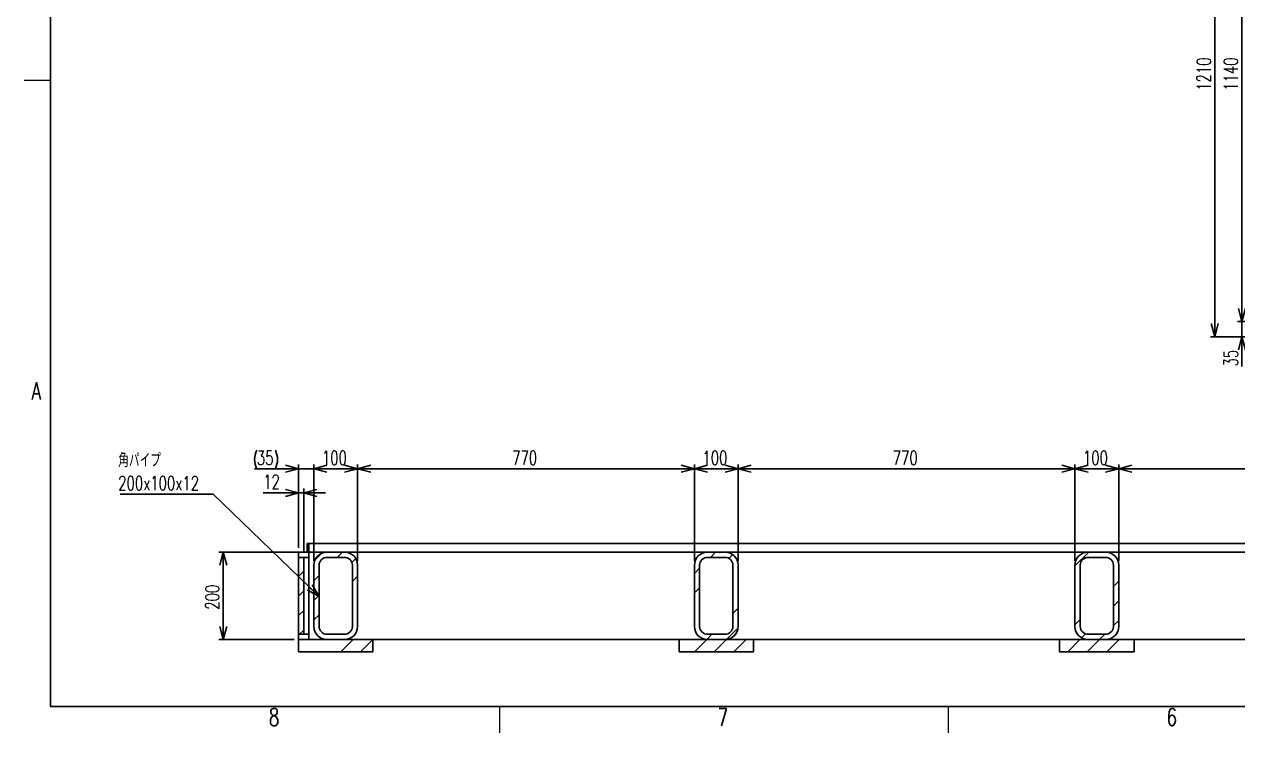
# Model space of a CAD drawing. Header units: millimetres. Extents: x 30 to 8380, y 30 to 5898.
# Drawn here: x 40 to 2814, y 40 to 1661 of the extents above; entities that cross this region are included whole.
import ezdxf

# ---------------------------------------------------------------- set-up
doc = ezdxf.new("R2010")
doc.units = ezdxf.units.MM
doc.header["$LTSCALE"] = 10
doc.layers.add('FORMAT', color=7, linetype='Continuous')
doc.styles.add('SLDTEXTSTYLE0', font='TXT', dxfattribs={"width": 0.7, "bigfont": 'bigfont'})
doc.styles.get("Standard").update_dxf_attribs({"font": 'txt', "bigfont": 'bigfont'})
doc.dimstyles.new('SLDDIMSTYLE1', dxfattribs={"dimtxt": 36.380208, "dimasz": 30, "dimexe": 0, "dimexo": 0.0625, "dimgap": 9.095052, "dimtad": 3, "dimrnd": 1e-09, "dimzin": 12, "dimdsep": 46, "dimtxsty": 'SLDTEXTSTYLE0', "dimblk1": 'OPEN30', "dimblk2": 'OPEN30', "dimsah": 1, "dimcen": 0.09, "dimadec": 0, "dimazin": 3, "dimtfac": 1, "dimtdec": 3, "dimtofl": 0, "dimtmove": 0, "dimatfit": 3, "dimldrblk": 'OPEN30', "dimfxl": 1, "dimfrac": 2, "dimtolj": 1, "dimtzin": 12, "dimarcsym": 0})
doc.dimstyles.new('SLDDIMSTYLE2', dxfattribs={"dimtxt": 36.380208, "dimasz": 30, "dimexe": 0, "dimexo": 0.0625, "dimgap": 9.095052, "dimtad": 3, "dimrnd": 1e-09, "dimzin": 12, "dimdsep": 46, "dimtxsty": 'SLDTEXTSTYLE0', "dimblk1": 'OPEN30', "dimblk2": 'OPEN30', "dimsah": 1, "dimcen": 0.09, "dimadec": 0, "dimazin": 3, "dimtfac": 1, "dimtdec": 3, "dimtmove": 0, "dimatfit": 0, "dimldrblk": 'OPEN30', "dimfxl": 1, "dimfrac": 2, "dimtolj": 1, "dimtzin": 12, "dimarcsym": 0})
doc.dimstyles.new('SLDDIMSTYLE9', dxfattribs={"dimtxt": 0.18, "dimasz": 30, "dimexe": 0, "dimexo": 0.0625, "dimgap": 0, "dimtad": 0, "dimtih": 1, "dimtoh": 1, "dimdec": 0, "dimrnd": 1e-09, "dimzin": 0, "dimdsep": 46, "dimtxsty": 'Standard', "dimblk1": 'OPEN30', "dimblk2": 'OPEN30', "dimsah": 1, "dimcen": 0.09, "dimadec": 0, "dimazin": 0, "dimtfac": 30, "dimtdec": 0, "dimtofl": 0, "dimtmove": 0, "dimatfit": 3, "dimldrblk": 'OPEN30', "dimfxl": 1, "dimfrac": 2, "dimtolj": 1, "dimtzin": 0, "dimarcsym": 0})

# ---------------------------------------------------------------- blocks, each defined once
blk = doc.blocks.new('_Open30')
at = {"color": 0, "linetype": 'ByBlock', "lineweight": -2}
for p, q in [((-1, 0.267949), (0, 0)), ((0, 0), (-1, -0.267949)), ((0, 0), (-1, 0))]:
    blk.add_line(p, q, dxfattribs=at)
blk = doc.blocks.new('_D_100')
at = {"layer": 'FORMAT', "transparency": 16777216}
for p, q in [((2823.6, 980.7), (2823.6, 1030.7)), ((3037.3, 980.7), (2813.6, 980.7)), ((2823.6, 945.7), (2823.6, 980.7)), ((2923.6, 945.7), (2813.6, 945.7)), ((2823.6, 945.7), (2823.6, 877.8))]:
    blk.add_line(p, q, dxfattribs=at)
at = {"layer": 'FORMAT', "transparency": 16777216, "xscale": 30, "yscale": 30}
for p, rotation in [((2823.6, 980.7, -104), 270), ((2823.6, 945.7, -104), 90)]:
    blk.add_blockref('_Open30', p, dxfattribs=dict(at, rotation=rotation))
at = {"layer": 'FORMAT', "transparency": 16777216, "insert": (2782.6, 877.8), "char_height": 31.75, "attachment_point": 1, "rotation": 90, "style": 'SLDTEXTSTYLE0'}
blk.add_mtext('35', dxfattribs=at)
blk = doc.blocks.new('_D_101')
at = {"layer": 'FORMAT', "transparency": 16777216}
for p, q in [((3053.6, 2120.7), (2813.6, 2120.7)), ((2823.6, 2120.7), (2823.6, 980.7)), ((3053.6, 980.7), (2813.6, 980.7))]:
    blk.add_line(p, q, dxfattribs=at)
at = {"layer": 'FORMAT', "transparency": 16777216, "xscale": 30, "yscale": 30}
for p, rotation in [((2823.6, 2120.7, -104), 90), ((2823.6, 980.7, -104), 270)]:
    blk.add_blockref('_Open30', p, dxfattribs=dict(at, rotation=rotation))
at = {"layer": 'FORMAT', "transparency": 16777216, "insert": (2782.6, 1508.4), "char_height": 31.75, "attachment_point": 1, "rotation": 90, "style": 'SLDTEXTSTYLE0'}
blk.add_mtext('1140', dxfattribs=at)
blk = doc.blocks.new('_D_103')
at = {"layer": 'FORMAT', "transparency": 16777216}
for p, q in [((2923.6, 2155.7), (2751.6, 2155.7)), ((2761.6, 2155.7), (2761.6, 945.7)), ((2923.6, 945.7), (2751.6, 945.7))]:
    blk.add_line(p, q, dxfattribs=at)
at = {"layer": 'FORMAT', "transparency": 16777216, "xscale": 30, "yscale": 30}
for p, rotation in [((2761.6, 2155.7, -104), 90), ((2761.6, 945.7, -104), 270)]:
    blk.add_blockref('_Open30', p, dxfattribs=dict(at, rotation=rotation))
at = {"layer": 'FORMAT', "transparency": 16777216, "insert": (2720.6, 1508.4), "char_height": 31.75, "attachment_point": 1, "rotation": 90, "style": 'SLDTEXTSTYLE0'}
blk.add_mtext('1210', dxfattribs=at)
blk = doc.blocks.new('_D_160')
at = {"layer": 'FORMAT', "transparency": 16777216}
for p, q in [((667, 588.7), (586.2, 588.7)), ((667, 463.2), (667, 598.7)), ((667, 588.7), (679, 588.7)), ((679, 451.2), (679, 598.7)), ((679, 588.7), (729, 588.7))]:
    blk.add_line(p, q, dxfattribs=at)
at = {"layer": 'FORMAT', "transparency": 16777216, "xscale": 30, "yscale": 30}
blk.add_blockref('_Open30', (667, 588.7, 111), dxfattribs=at)
at = {"layer": 'FORMAT', "transparency": 16777216, "xscale": 30, "yscale": 30, "rotation": 180}
blk.add_blockref('_Open30', (679, 588.7, 111), dxfattribs=at)
at = {"layer": 'FORMAT', "transparency": 16777216, "insert": (586.2, 629.6), "char_height": 31.75, "attachment_point": 1, "style": 'SLDTEXTSTYLE0'}
blk.add_mtext('12', dxfattribs=at)
blk = doc.blocks.new('_D_166')
at = {"layer": 'FORMAT', "transparency": 16777216}
for p, q in [((2542, 433.2), (2542, 653.8)), ((3312, 643.8), (2542, 643.8)), ((3312, 433.2), (3312, 653.8))]:
    blk.add_line(p, q, dxfattribs=at)
at = {"layer": 'FORMAT', "transparency": 16777216, "xscale": 30, "yscale": 30, "rotation": 180}
blk.add_blockref('_Open30', (2542, 643.8, 111), dxfattribs=at)
at = {"layer": 'FORMAT', "transparency": 16777216, "xscale": 30, "yscale": 30}
blk.add_blockref('_Open30', (3312, 643.8, 111), dxfattribs=at)
at = {"layer": 'FORMAT', "transparency": 16777216, "insert": (2895.3, 684.8), "char_height": 31.75, "attachment_point": 1, "style": 'SLDTEXTSTYLE0'}
blk.add_mtext('770', dxfattribs=at)
blk = doc.blocks.new('_D_167')
at = {"layer": 'FORMAT', "transparency": 16777216}
for p, q in [((2442, 433.2), (2442, 653.8)), ((2442, 643.8), (2542, 643.8)), ((2542, 433.2), (2542, 653.8))]:
    blk.add_line(p, q, dxfattribs=at)
at = {"layer": 'FORMAT', "transparency": 16777216, "xscale": 30, "yscale": 30, "rotation": 180}
blk.add_blockref('_Open30', (2442, 643.8, 111), dxfattribs=at)
at = {"layer": 'FORMAT', "transparency": 16777216, "xscale": 30, "yscale": 30}
blk.add_blockref('_Open30', (2542, 643.8, 111), dxfattribs=at)
at = {"layer": 'FORMAT', "transparency": 16777216, "insert": (2460.3, 684.8), "char_height": 31.75, "attachment_point": 1, "style": 'SLDTEXTSTYLE0'}
blk.add_mtext('100', dxfattribs=at)
blk = doc.blocks.new('_D_168')
at = {"layer": 'FORMAT', "transparency": 16777216}
for p, q in [((1672, 433.2), (1672, 653.8)), ((1672, 643.8), (2442, 643.8)), ((2442, 433.2), (2442, 653.8))]:
    blk.add_line(p, q, dxfattribs=at)
at = {"layer": 'FORMAT', "transparency": 16777216, "xscale": 30, "yscale": 30, "rotation": 180}
blk.add_blockref('_Open30', (1672, 643.8, 111), dxfattribs=at)
at = {"layer": 'FORMAT', "transparency": 16777216, "xscale": 30, "yscale": 30}
blk.add_blockref('_Open30', (2442, 643.8, 111), dxfattribs=at)
at = {"layer": 'FORMAT', "transparency": 16777216, "insert": (2025.3, 684.8), "char_height": 31.75, "attachment_point": 1, "style": 'SLDTEXTSTYLE0'}
blk.add_mtext('770', dxfattribs=at)
blk = doc.blocks.new('_D_169')
at = {"layer": 'FORMAT', "transparency": 16777216}
for p, q in [((1572, 433.2), (1572, 653.8)), ((1572, 643.8), (1672, 643.8)), ((1672, 433.2), (1672, 653.8))]:
    blk.add_line(p, q, dxfattribs=at)
at = {"layer": 'FORMAT', "transparency": 16777216, "xscale": 30, "yscale": 30, "rotation": 180}
blk.add_blockref('_Open30', (1572, 643.8, 111), dxfattribs=at)
at = {"layer": 'FORMAT', "transparency": 16777216, "xscale": 30, "yscale": 30}
blk.add_blockref('_Open30', (1672, 643.8, 111), dxfattribs=at)
at = {"layer": 'FORMAT', "transparency": 16777216, "insert": (1590.3, 684.8), "char_height": 31.75, "attachment_point": 1, "style": 'SLDTEXTSTYLE0'}
blk.add_mtext('100', dxfattribs=at)
blk = doc.blocks.new('_D_170')
at = {"layer": 'FORMAT', "transparency": 16777216}
for p, q in [((802, 433.2), (802, 653.8)), ((802, 643.8), (1572, 643.8)), ((1572, 433.2), (1572, 653.8))]:
    blk.add_line(p, q, dxfattribs=at)
at = {"layer": 'FORMAT', "transparency": 16777216, "xscale": 30, "yscale": 30, "rotation": 180}
blk.add_blockref('_Open30', (802, 643.8, 111), dxfattribs=at)
at = {"layer": 'FORMAT', "transparency": 16777216, "xscale": 30, "yscale": 30}
blk.add_blockref('_Open30', (1572, 643.8, 111), dxfattribs=at)
at = {"layer": 'FORMAT', "transparency": 16777216, "insert": (1155.3, 684.8), "char_height": 31.75, "attachment_point": 1, "style": 'SLDTEXTSTYLE0'}
blk.add_mtext('770', dxfattribs=at)
blk = doc.blocks.new('_D_171')
at = {"layer": 'FORMAT', "transparency": 16777216}
for p, q in [((702, 433.2), (702, 653.8)), ((702, 643.8), (802, 643.8)), ((802, 433.2), (802, 653.8))]:
    blk.add_line(p, q, dxfattribs=at)
at = {"layer": 'FORMAT', "transparency": 16777216, "xscale": 30, "yscale": 30, "rotation": 180}
blk.add_blockref('_Open30', (702, 643.8, 111), dxfattribs=at)
at = {"layer": 'FORMAT', "transparency": 16777216, "xscale": 30, "yscale": 30}
blk.add_blockref('_Open30', (802, 643.8, 111), dxfattribs=at)
at = {"layer": 'FORMAT', "transparency": 16777216, "insert": (720.3, 684.8), "char_height": 31.75, "attachment_point": 1, "style": 'SLDTEXTSTYLE0'}
blk.add_mtext('100', dxfattribs=at)
blk = doc.blocks.new('_D_172')
at = {"layer": 'FORMAT', "transparency": 16777216}
for p, q in [((667, 643.8), (566.7, 643.8)), ((667, 463.2), (667, 653.8)), ((702, 643.8), (667, 643.8)), ((702, 433.2), (702, 653.8)), ((702, 643.8), (752, 643.8))]:
    blk.add_line(p, q, dxfattribs=at)
for centre, start, end in [((614, 665), 153.4349, 206.5651), ((571.7, 665), 333.4349, 26.5651)]:
    blk.add_arc(centre, 47.3, start, end, dxfattribs=at)
at = {"layer": 'FORMAT', "transparency": 16777216, "xscale": 30, "yscale": 30}
blk.add_blockref('_Open30', (667, 643.8, 111), dxfattribs=at)
at = {"layer": 'FORMAT', "transparency": 16777216, "xscale": 30, "yscale": 30, "rotation": 180}
blk.add_blockref('_Open30', (702, 643.8, 111), dxfattribs=at)
at = {"layer": 'FORMAT', "transparency": 16777216, "insert": (571.7, 684.8), "char_height": 31.75, "attachment_point": 1, "style": 'SLDTEXTSTYLE0'}
blk.add_mtext('35', dxfattribs=at)
blk = doc.blocks.new('_D_173')
at = {"layer": 'FORMAT', "transparency": 16777216}
for p, q in [((677, 453.2), (484.9, 453.2)), ((494.9, 453.2), (494.9, 253.2)), ((657, 253.2), (484.9, 253.2))]:
    blk.add_line(p, q, dxfattribs=at)
at = {"layer": 'FORMAT', "transparency": 16777216, "xscale": 30, "yscale": 30}
for p, rotation in [((494.9, 453.2, 111), 90), ((494.9, 253.2, 111), 270)]:
    blk.add_blockref('_Open30', p, dxfattribs=dict(at, rotation=rotation))
at = {"layer": 'FORMAT', "transparency": 16777216, "insert": (454, 321.4), "char_height": 31.75, "attachment_point": 1, "rotation": 90, "style": 'SLDTEXTSTYLE0'}
blk.add_mtext('200', dxfattribs=at)
blk = doc.blocks.new('SW_NOTE_0_1')
at = {"layer": 'FORMAT', "color": 0}
blk.add_line((-212.5, 0), (0, 0), dxfattribs=at)
at = {"layer": 'FORMAT', "color": 0, "char_height": 31.75, "attachment_point": 1, "style": 'SLDTEXTSTYLE0'}
for s, insert in [('角パイプ', (-216.8, 93.2)), ('200x100x12', (-216.8, 40.9))]:
    blk.add_mtext(s, dxfattribs=dict(at, insert=insert))

msp = doc.modelspace()

# ---------------------------------------------------------------- hatches: boundary and pattern name
at = {"layer": 'FORMAT', "linetype": 'Continuous', "lineweight": 18}
h = msp.add_hatch(dxfattribs=at)
h.set_pattern_fill('ANSI34', color=256, scale=10, style=0)
h.paths.add_polyline_path([(690.2265111, 453.1801004), (667.0124497, 453.1801004), (667.0124497, 441.1801004), (690.2265111, 441.1801004)], flags=0)
h = msp.add_hatch(dxfattribs=at)
h.set_pattern_fill('ANSI34', color=256, scale=10, style=0)
edge = h.paths.add_edge_path(flags=0)
edge.add_arc((772.0124497, 423.1801004), 30, 0, 90)
edge.add_line((772.0124497, 453.1801004), (732.0124497, 453.1801004))
edge.add_arc((732.0124497, 423.1801004), 30, 90, 180)
edge.add_line((702.0124497, 423.1801004), (702.0124497, 283.1801004))
edge.add_arc((732.0124497, 283.1801004), 30, 180, 270)
edge.add_line((732.0124497, 253.1801004), (772.0124497, 253.1801004))
edge.add_arc((772.0124497, 283.1801004), 30, 270, 360)
edge.add_line((802.0124497, 283.1801004), (802.0124497, 423.1801004))
edge = h.paths.add_edge_path(flags=0)
edge.add_line((714.0124497, 283.1801004), (714.0124497, 423.1801004))
edge.add_arc((732.0124497, 423.1801004), 18, 90, 180, ccw=False)
edge.add_line((732.0124497, 441.1801004), (772.0124497, 441.1801004))
edge.add_arc((772.0124497, 423.1801004), 18, 0, 90, ccw=False)
edge.add_line((790.0124497, 423.1801004), (790.0124497, 283.1801004))
edge.add_arc((772.0124497, 283.1801004), 18, 270, 360, ccw=False)
edge.add_line((772.0124497, 265.1801004), (732.0124497, 265.1801004))
edge.add_arc((732.0124497, 283.1801004), 18, 180, 270, ccw=False)
h = msp.add_hatch(dxfattribs=at)
h.set_pattern_fill('ANSI34', color=256, scale=10, style=0)
edge = h.paths.add_edge_path(flags=0)
edge.add_arc((1642.0124497, 423.1801004), 30, 0, 90)
edge.add_line((1642.0124497, 453.1801004), (1602.0124497, 453.1801004))
edge.add_arc((1602.0124497, 423.1801004), 30, 90, 180)
edge.add_line((1572.0124497, 423.1801004), (1572.0124497, 283.1801004))
edge.add_arc((1602.0124497, 283.1801004), 30, 180, 270)
edge.add_line((1602.0124497, 253.1801004), (1642.0124497, 253.1801004))
edge.add_arc((1642.0124497, 283.1801004), 30, 270, 360)
edge.add_line((1672.0124497, 283.1801004), (1672.0124497, 423.1801004))
edge = h.paths.add_edge_path(flags=0)
edge.add_line((1584.0124497, 283.1801004), (1584.0124497, 423.1801004))
edge.add_arc((1602.0124497, 423.1801004), 18, 90, 180, ccw=False)
edge.add_line((1602.0124497, 441.1801004), (1642.0124497, 441.1801004))
edge.add_arc((1642.0124497, 423.1801004), 18, 0, 90, ccw=False)
edge.add_line((1660.0124497, 423.1801004), (1660.0124497, 283.1801004))
edge.add_arc((1642.0124497, 283.1801004), 18, 270, 360, ccw=False)
edge.add_line((1642.0124497, 265.1801004), (1602.0124497, 265.1801004))
edge.add_arc((1602.0124497, 283.1801004), 18, 180, 270, ccw=False)
h = msp.add_hatch(dxfattribs=at)
h.set_pattern_fill('ANSI34', color=256, scale=10, style=0)
edge = h.paths.add_edge_path(flags=0)
edge.add_arc((2512.0124497, 423.1801004), 30, 0, 90)
edge.add_line((2512.0124497, 453.1801004), (2472.0124497, 453.1801004))
edge.add_arc((2472.0124497, 423.1801004), 30, 90, 180)
edge.add_line((2442.0124497, 423.1801004), (2442.0124497, 283.1801004))
edge.add_arc((2472.0124497, 283.1801004), 30, 180, 270)
edge.add_line((2472.0124497, 253.1801004), (2512.0124497, 253.1801004))
edge.add_arc((2512.0124497, 283.1801004), 30, 270, 360)
edge.add_line((2542.0124497, 283.1801004), (2542.0124497, 423.1801004))
edge = h.paths.add_edge_path(flags=0)
edge.add_line((2454.0124497, 283.1801004), (2454.0124497, 423.1801004))
edge.add_arc((2472.0124497, 423.1801004), 18, 90, 180, ccw=False)
edge.add_line((2472.0124497, 441.1801004), (2512.0124497, 441.1801004))
edge.add_arc((2512.0124497, 423.1801004), 18, 0, 90, ccw=False)
edge.add_line((2530.0124497, 423.1801004), (2530.0124497, 283.1801004))
edge.add_arc((2512.0124497, 283.1801004), 18, 270, 360, ccw=False)
edge.add_line((2512.0124497, 265.1801004), (2472.0124497, 265.1801004))
edge.add_arc((2472.0124497, 283.1801004), 18, 180, 270, ccw=False)
h = msp.add_hatch(dxfattribs=at)
h.set_pattern_fill('ANSI34', color=256, scale=10, style=0)
h.paths.add_polyline_path([(679.0124497, 265.1801004), (679.0124497, 441.1801004), (667.0124497, 441.1801004), (667.0124497, 265.1801004)], flags=0)
h = msp.add_hatch(dxfattribs=at)
h.set_pattern_fill('ANSI34', color=256, scale=10, style=0)
h.paths.add_polyline_path([(667.0124497, 253.1801004), (690.2265111, 253.1801004), (690.2265111, 265.1801004), (667.0124497, 265.1801004)], flags=0)
h = msp.add_hatch(dxfattribs=at)
h.set_pattern_fill('ANSI34', color=256, scale=10, style=0)
h.paths.add_polyline_path([(837.0124497, 253.1801004), (667.0124497, 253.1801004), (667.0124497, 225.1801004), (837.0124497, 225.1801004)], flags=0)
h = msp.add_hatch(dxfattribs=at)
h.set_pattern_fill('ANSI34', color=256, scale=10, style=0)
h.paths.add_polyline_path([(1707.0124497, 253.1801004), (1537.0124497, 253.1801004), (1537.0124497, 225.1801004), (1707.0124497, 225.1801004)], flags=0)
h = msp.add_hatch(dxfattribs=at)
h.set_pattern_fill('ANSI34', color=256, scale=10, style=0)
h.paths.add_polyline_path([(2577.0124497, 253.1801004), (2407.0124497, 253.1801004), (2407.0124497, 225.1801004), (2577.0124497, 225.1801004)], flags=0)

# ---------------------------------------------------------------- linework, layer by layer
at = {"color": 7, "linetype": 'Continuous', "lineweight": 25}
for p, q in [((687.0124497, 473.1801004), (687.0124497, 453.1801004)), ((687.0124497, 473.1801004), (690.2265111, 473.1801004)), ((690.2265111, 453.1801004), (690.2265111, 473.1801004)), ((690.2265111, 473.1801004), (5213.0307615, 473.1801004)), ((667.0124497, 453.1801004), (690.2265111, 453.1801004)), ((667.0124497, 453.1801004), (667.0124497, 441.1801004)), ((690.2265111, 453.1801004), (690.2265111, 441.1801004)), ((690.2265111, 453.1801004), (732.0124497, 453.1801004)), ((732.0124497, 453.1801004), (772.0124497, 453.1801004)), ((772.0124497, 453.1801004), (1602.0124497, 453.1801004)), ((1602.0124497, 453.1801004), (1642.0124497, 453.1801004)), ((1642.0124497, 453.1801004), (2472.0124497, 453.1801004)), ((2472.0124497, 453.1801004), (2512.0124497, 453.1801004)), ((2512.0124497, 453.1801004), (3342.0124497, 453.1801004)), ((667.0124497, 441.1801004), (690.2265111, 441.1801004)), ((667.0124497, 441.1801004), (679.0124497, 441.1801004)), ((667.0124497, 441.1801004), (667.0124497, 265.1801004)), ((679.0124497, 441.1801004), (679.0124497, 265.1801004)), ((690.2265111, 441.1801004), (690.2265111, 423.1801004)), ((690.2265111, 423.1801004), (690.2265111, 283.1801004)), ((702.0124497, 283.1801004), (702.0124497, 423.1801004)), ((714.0124497, 283.1801004), (714.0124497, 423.1801004)), ((732.0124497, 441.1801004), (772.0124497, 441.1801004)), ((790.0124497, 423.1801004), (790.0124497, 283.1801004)), ((802.0124497, 423.1801004), (802.0124497, 283.1801004)), ((1572.0124497, 283.1801004), (1572.0124497, 423.1801004)), ((1584.0124497, 283.1801004), (1584.0124497, 423.1801004)), ((1602.0124497, 441.1801004), (1642.0124497, 441.1801004)), ((1660.0124497, 423.1801004), (1660.0124497, 283.1801004)), ((1672.0124497, 423.1801004), (1672.0124497, 283.1801004)), ((2442.0124497, 283.1801004), (2442.0124497, 423.1801004)), ((2454.0124497, 283.1801004), (2454.0124497, 423.1801004)), ((2472.0124497, 441.1801004), (2512.0124497, 441.1801004)), ((2530.0124497, 423.1801004), (2530.0124497, 283.1801004)), ((2542.0124497, 423.1801004), (2542.0124497, 283.1801004)), ((690.2265111, 283.1801004), (690.2265111, 265.1801004)), ((690.2265111, 265.1801004), (667.0124497, 265.1801004)), ((667.0124497, 265.1801004), (667.0124497, 253.1801004)), ((679.0124497, 265.1801004), (667.0124497, 265.1801004)), ((667.0124497, 253.1801004), (837.0124497, 253.1801004)), ((667.0124497, 225.1801004), (667.0124497, 253.1801004)), ((690.2265111, 253.1801004), (667.0124497, 253.1801004)), ((690.2265111, 265.1801004), (690.2265111, 253.1801004)), ((772.0124497, 265.1801004), (732.0124497, 265.1801004)), ((772.0124497, 253.1801004), (732.0124497, 253.1801004)), ((837.0124497, 253.1801004), (837.0124497, 225.1801004)), ((837.0124497, 253.1801004), (1537.0124497, 253.1801004)), ((1537.0124497, 225.1801004), (1537.0124497, 253.1801004)), ((1537.0124497, 253.1801004), (1707.0124497, 253.1801004)), ((1642.0124497, 265.1801004), (1602.0124497, 265.1801004)), ((1642.0124497, 253.1801004), (1602.0124497, 253.1801004)), ((1707.0124497, 253.1801004), (2407.0124497, 253.1801004)), ((1707.0124497, 253.1801004), (1707.0124497, 225.1801004)), ((2407.0124497, 225.1801004), (2407.0124497, 253.1801004)), ((2407.0124497, 253.1801004), (2577.0124497, 253.1801004)), ((2512.0124497, 265.1801004), (2472.0124497, 265.1801004)), ((2512.0124497, 253.1801004), (2472.0124497, 253.1801004)), ((2577.0124497, 253.1801004), (3277.0124497, 253.1801004)), ((2577.0124497, 253.1801004), (2577.0124497, 225.1801004)), ((667.0124497, 225.1801004), (837.0124497, 225.1801004)), ((1537.0124497, 225.1801004), (1707.0124497, 225.1801004)), ((2407.0124497, 225.1801004), (2577.0124497, 225.1801004))]:
    msp.add_line(p, q, dxfattribs=at)
for centre, radius, start, end in [((732.0124497, 423.1801004), 30, 90, 180), ((772.0124497, 423.1801004), 30, 0, 90), ((1602.0124497, 423.1801004), 30, 90, 180), ((1642.0124497, 423.1801004), 30, 0, 90), ((2472.0124497, 423.1801004), 30, 90, 180), ((2512.0124497, 423.1801004), 30, 0, 90), ((732.0124497, 423.1801004), 18, 90, 180), ((772.0124497, 423.1801004), 18, 0, 90), ((1602.0124497, 423.1801004), 18, 90, 180), ((1642.0124497, 423.1801004), 18, 0, 90), ((2472.0124497, 423.1801004), 18, 90, 180), ((2512.0124497, 423.1801004), 18, 0, 90), ((732.0124497, 283.1801004), 30, 180, 270), ((732.0124497, 283.1801004), 18, 180, 270), ((772.0124497, 283.1801004), 30, 270, 0), ((772.0124497, 283.1801004), 18, 270, 0), ((1602.0124497, 283.1801004), 30, 180, 270), ((1602.0124497, 283.1801004), 18, 180, 270), ((1642.0124497, 283.1801004), 30, 270, 0), ((1642.0124497, 283.1801004), 18, 270, 0), ((2472.0124497, 283.1801004), 30, 180, 270), ((2472.0124497, 283.1801004), 18, 180, 270), ((2512.0124497, 283.1801004), 30, 270, 0), ((2512.0124497, 283.1801004), 18, 270, 0)]:
    msp.add_arc(centre, radius, start, end, dxfattribs=at)
at = {"layer": 'FORMAT', "linetype": 'Continuous', "lineweight": 25}
for p, q in [((100, 100), (100, 5827.5)), ((8310, 100), (100, 100))]:
    msp.add_line(p, q, dxfattribs=at)
at = {"layer": 'FORMAT', "linetype": 'Continuous', "lineweight": 18}
for p, q in [((100, 1531.875), (40, 1531.875)), ((1126.25, 100), (1126.25, 40)), ((2152.5, 100), (2152.5, 40))]:
    msp.add_line(p, q, dxfattribs=at)

# ---------------------------------------------------------------- block references
at = {"layer": 'FORMAT'}
msp.add_blockref('SW_NOTE_0_1', (471.5766757, 586.0043622), dxfattribs=at)

# ---------------------------------------------------------------- texts
at = {"layer": 'FORMAT', "char_height": 39.6875, "attachment_point": 2, "style": 'SLDTEXTSTYLE0'}
for s, insert in [('A', (67.9329423, 841.5390409)), ('8', (611.0579423, 95.6015409)), ('7', (1637.3079423, 95.6015409)), ('6', (2663.5579423, 95.6015409))]:
    msp.add_mtext(s, dxfattribs=dict(at, insert=insert))

# ---------------------------------------------------------------- dimensions: what is measured, and where the dimension line sits
at = {"layer": 'FORMAT'}
for base, p1, p2, dimstyle, picture, middle in [((2761.5754637, 945.7070857), (2933.5727932, 2155.7070857), (2933.5727932, 945.7070857), 'SLDDIMSTYLE1', '_D_103', (2761.5754637, 1550.7070857)), ((2823.5579472, 980.7070857), (3063.5727932, 2120.7070857), (3063.5727932, 980.7070857), 'SLDDIMSTYLE1', '_D_101', (2823.5579472, 1550.7070857)), ((2823.5579472, 980.7070857), (2933.5727932, 945.7070857), (3047.3227932, 980.7070857), 'SLDDIMSTYLE2', '_D_100', (2823.5579472, 899.0007845)), ((494.9018879, 253.1801004), (687.0124497, 453.1801004), (667.0124497, 253.1801004), 'SLDDIMSTYLE1', '_D_173', (494.9018879, 353.1801004))]:
    dim = msp.add_linear_dim(base=base, p1=p1, p2=p2, angle=90, dimstyle=dimstyle, dxfattribs=at)
    dim.commit()
    dim.dimension.update_dxf_attribs({"geometry": picture, "text_midpoint": middle, "dimtype": 160})
dim = msp.add_linear_dim(base=(667.0124497, 643.8354858), p1=(702.0124497, 423.1801004), p2=(667.0124497, 453.1801004), text='(<>)', dimstyle='SLDDIMSTYLE2', dxfattribs=at)
dim.commit()
dim.dimension.update_dxf_attribs({"geometry": '_D_172', "text_midpoint": (592.8644888, 643.8354858), "dimtype": 160})
for base, p1, p2, dimstyle, picture, middle in [((802.0124497, 643.8354858), (702.0124497, 423.1801004), (802.0124497, 423.1801004), 'SLDDIMSTYLE1', '_D_171', (752.0124497, 643.8354858)), ((1572.0124497, 643.8354858), (802.0124497, 423.1801004), (1572.0124497, 423.1801004), 'SLDDIMSTYLE1', '_D_170', (1187.0124497, 643.8354858)), ((1672.0124497, 643.8354858), (1572.0124497, 423.1801004), (1672.0124497, 423.1801004), 'SLDDIMSTYLE1', '_D_169', (1622.0124497, 643.8354858)), ((2442.0124497, 643.8354858), (1672.0124497, 423.1801004), (2442.0124497, 423.1801004), 'SLDDIMSTYLE1', '_D_168', (2057.0124497, 643.8354858)), ((2542.0124497, 643.8354858), (2442.0124497, 423.1801004), (2542.0124497, 423.1801004), 'SLDDIMSTYLE1', '_D_167', (2492.0124497, 643.8354858)), ((2542.0124497, 643.8354858), (3312.0124497, 423.1801004), (2542.0124497, 423.1801004), 'SLDDIMSTYLE1', '_D_166', (2927.0124497, 643.8354858)), ((679.0124497, 588.6521673), (667.0124497, 453.1801004), (679.0124497, 441.1801004), 'SLDDIMSTYLE2', '_D_160', (607.3360147, 588.6521673))]:
    dim = msp.add_linear_dim(base=base, p1=p1, p2=p2, dimstyle=dimstyle, dxfattribs=at)
    dim.commit()
    dim.dimension.update_dxf_attribs({"geometry": picture, "text_midpoint": middle, "dimtype": 160})

# ---------------------------------------------------------------- leaders
msp.add_leader([(714.0124497, 351.4916565), (471.5766757, 586.0043622)], dimstyle='SLDDIMSTYLE9', dxfattribs=at)

doc.saveas('drawing.dxf')
